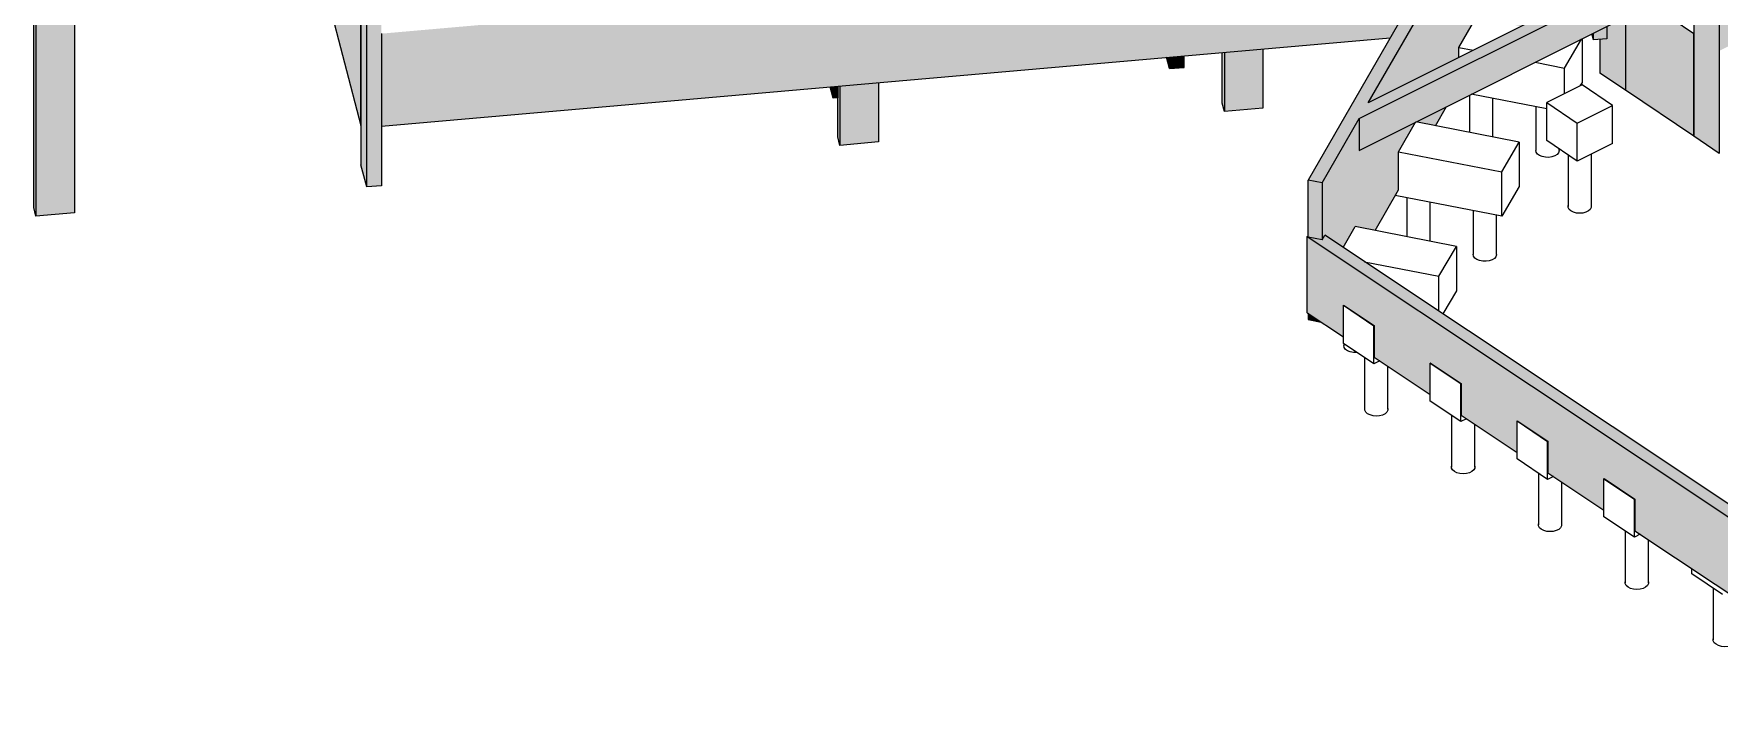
# Model space of a CAD drawing. Extents: x -2131 to 52870, y -3196 to 88043.
# Drawn here: x 12838 to 15005, y 63659 to 64541 of the extents above; entities that cross this region are included whole.
import ezdxf

# ---------------------------------------------------------------- set-up
doc = ezdxf.new("R2010")
doc.units = 0
for name, color, linetype, lineweight in [('S-BEAM', 7, 'Continuous', 25), ('S-COLS', 7, 'Continuous', 25), ('S-FNDN', 7, 'Continuous', 25)]:
    doc.layers.add(name, color=color, linetype=linetype, lineweight=lineweight)

msp = doc.modelspace()

# ---------------------------------------------------------------- hatches: boundary and pattern name
at = {"layer": 'S-BEAM', "true_color": 0xbfbfbf}
h = msp.add_hatch(color=9, dxfattribs=at)
h.paths.add_polyline_path([(13258.8, 64422.693), (13258.689, 64587.296), (13216.698, 64583.604), (13232.784, 64522.125)], flags=0)
h.paths.add_polyline_path([(13208.798, 64613.799), (13258.8, 64618.605), (13258.368, 64638.024), (13149.001, 65056.014), (13149.001, 64940.114), (13181.719, 64815.07), (13181.719, 64774.328), (13167.131, 64773.046), (13207.54, 64618.605)], flags=0)
h.paths.add_polyline_path([(13141.503, 64968.772), (13141.071, 65086.323), (13127.132, 65139.594), (13127.132, 65119.845), (13124.283, 65119.594), (13124.283, 65034.585), (13131.361, 65007.531)], flags=0)
for points in [[(14494.611, 64349.018), (14719.882, 64739.34), (14701.864, 64742.834), (14476.593, 64352.513)], [(14542.175, 64431.43), (14993.236, 64657.215), (14980.818, 64665.552), (14553.986, 64451.895)], [(14542.175, 64390.689), (14993.236, 64616.474), (14993.236, 64657.215), (14542.175, 64431.43), (14542.175, 64425.33)], [(14972.677, 64408.74), (14972.677, 64540.644), (14916.753, 64578.189), (14884.601, 64562.095), (14884.601, 64467.87), (14947.966, 64425.33)], [(14843.544, 64532.721), (14843.544, 64541.543), (14841.503, 64540.522)], [(14298.446, 64495.709), (14298.446, 64510.646), (14294.625, 64510.311)], [(14298.446, 64495.709), (14317.231, 64497.361), (14317.231, 64512.294), (14298.446, 64510.646)], [(13865.891, 64457.759), (13865.891, 64472.705), (13862.057, 64472.369)], [(13865.891, 64457.759), (13871.812, 64458.418), (13871.777, 64473.221), (13865.891, 64472.705)], [(14494.611, 64275.684), (14494.611, 64349.018), (14476.593, 64352.513), (14476.593, 64279.178)], [(15261.089, 63756.992), (15275.415, 63764.227), (14497.994, 64281.545), (14494.611, 64275.684), (14476.593, 64279.178), (14476.593, 64280.326), (14475.476, 64279.762), (15245.319, 63767.485)], [(15261.061, 63659.231), (15261.089, 63756.992), (14475.476, 64279.762), (14475.476, 64181.982), (14522.062, 64150.983), (14522.469, 64191.453), (14561.706, 64165.127), (14561.706, 64124.602), (14633.721, 64076.812), (14634.129, 64117.152), (14673.366, 64090.826), (14673.366, 64050.3), (14745.381, 64002.51), (14745.788, 64042.85), (14785.026, 64016.524), (14785.026, 63975.998), (14857.041, 63928.208), (14857.448, 63968.548), (14896.686, 63942.222), (14896.686, 63901.697), (15080.361, 63779.474), (15080.768, 63819.945), (15120.006, 63793.619), (15120.006, 63753.093), (15192.021, 63705.172), (15192.428, 63745.643), (15231.666, 63719.317), (15231.666, 63678.791), (15245.319, 63669.706)], [(14493.536, 64169.964), (14476.593, 64181.239), (14476.593, 64173.251), (14493.292, 64170.012)]]:
    msp.add_hatch(color=9, dxfattribs=at).paths.add_polyline_path(points, flags=0)
h = msp.add_hatch(color=9, dxfattribs=at)
h.paths.add_polyline_path([(14521.779, 64265.718), (14537.307, 64292.623), (14562.667, 64287.675), (14592.845, 64339.963), (14592.845, 64388.852), (14614.921, 64427.103), (14542.175, 64390.689), (14542.175, 64431.43), (14494.611, 64349.018), (14494.611, 64275.684), (14497.994, 64281.545), (14519.453, 64267.266)], flags=0)
h.paths.add_polyline_path([(14640.415, 64422.386), (14654.601, 64446.965), (14615.291, 64427.289), (14632.44, 64423.943)], flags=0)
h.paths.add_polyline_path([(14553.986, 64451.895), (14670.335, 64510.135), (14670.335, 64523.118), (14692.935, 64561.524), (14716.267, 64556.971), (14716.267, 64666.26), (14719.882, 64672.524), (14719.882, 64739.34), (14603.328, 64537.388)], flags=0)
h = msp.add_hatch(color=9, dxfattribs=at)
h.paths.add_polyline_path([(13285.084, 64421.76), (14582.224, 64535.537), (14654.545, 64660.846), (13285.084, 64540.726), (13285.084, 64526.999)], flags=0)
h.paths.add_polyline_path([(14750.48, 64550.296), (14750.584, 64550.305), (14843.839, 64596.985), (14843.839, 64677.449), (14716.267, 64666.26), (14716.267, 64556.971), (14719.882, 64556.266)], flags=0)
h = msp.add_hatch(color=9, dxfattribs=at)
h.paths.add_polyline_path([(14843.544, 64532.721), (14860.841, 64534.242), (14860.841, 64550.201), (14843.544, 64541.543), (14843.544, 64534.242)], flags=0)
h.paths.add_polyline_path([(14843.839, 64596.985), (14860.841, 64605.947), (14843.839, 64604.452), (14843.839, 64599.774)], flags=0)
at = {"layer": 'S-COLS', "true_color": 0xc0c0c0}
for points in [[(15005.354, 64386.802), (15005.354, 64650.902), (14972.676, 64672.84), (14972.676, 64661.476), (14980.818, 64665.552), (14993.236, 64657.215), (14993.236, 64616.474), (14972.676, 64606.182), (14972.677, 64408.739), (15005.351, 64386.804)], [(15005.355, 64518.706), (15019.735, 64525.904), (15019.735, 64658.1), (15005.354, 64650.902), (15005.354, 64518.707)], [(13266.299, 64343.615), (13285.084, 64345.266), (13285.084, 64609.367), (13266.299, 64607.715), (13266.299, 64503.922)], [(12840.861, 64306.206), (12840.711, 64570.88), (12838.012, 64581.197), (12838.012, 64317.096)], [(12840.861, 64306.206), (12890.296, 64310.553), (12890.296, 64574.654), (12840.861, 64570.307), (12840.861, 64561.447)], [(14368.969, 64440.571), (14368.958, 64516.831), (14366.119, 64516.582), (14366.119, 64451.461)], [(14368.969, 64440.571), (14418.403, 64444.918), (14418.244, 64521.154), (14368.969, 64516.832)], [(13874.626, 64397.104), (13874.621, 64473.471), (13871.812, 64473.224), (13871.777, 64407.994)], [(13874.626, 64397.104), (13924.061, 64401.451), (13923.971, 64477.799), (13874.626, 64473.471), (13874.626, 64421.76)]]:
    msp.add_hatch(color=9, dxfattribs=at).paths.add_polyline_path(points, flags=0)
h = msp.add_hatch(color=9, dxfattribs=at)
h.paths.add_polyline_path([(13266.299, 64343.615), (13266.299, 64587.966), (13258.8, 64587.296), (13258.8, 64372.272), (13264.013, 64352.35)], flags=0)
h.paths.add_polyline_path([(13258.8, 64618.196), (13263.449, 64618.605), (13258.8, 64636.372), (13258.8, 64618.605)], flags=0)
h = msp.add_hatch(color=9, dxfattribs=at)
h.paths.add_polyline_path([(14884.6, 64467.869), (14884.6, 64562.095), (14860.841, 64550.201), (14860.841, 64534.242), (14851.922, 64533.458), (14851.922, 64489.808), (14868.174, 64478.897)], flags=0)
h.paths.add_polyline_path([(14860.841, 64605.495), (14869.57, 64609.865), (14851.922, 64621.712), (14851.922, 64611.934), (14860.841, 64605.947)], flags=0)

# ---------------------------------------------------------------- linework, layer by layer
at = {"layer": 'S-BEAM', "lineweight": 9}
for p, q in [((14701.864, 64742.834), (14476.593, 64352.513)), ((14553.986, 64451.895), (14719.882, 64739.34)), ((14542.175, 64431.43), (14993.236, 64657.215)), ((14980.818, 64665.552), (14553.986, 64451.895)), ((14542.175, 64390.689), (14993.236, 64616.474)), ((13258.8, 64422.693), (13258.8, 64587.306)), ((13216.698, 64583.604), (13258.8, 64422.693)), ((14972.677, 64540.644), (14916.753, 64578.189)), ((14670.335, 64523.118), (14692.545, 64561.6)), ((14860.841, 64550.201), (14860.841, 64534.242)), ((14884.601, 64562.095), (14884.601, 64467.87)), ((13285.084, 64540.726), (13285.084, 64421.76)), ((13285.084, 64421.76), (14582.224, 64535.537)), ((14670.335, 64510.135), (14670.335, 64523.118)), ((14843.544, 64532.721), (14841.503, 64540.522)), ((14843.544, 64532.721), (14843.544, 64541.543)), ((14860.841, 64534.242), (14843.544, 64532.721)), ((14972.677, 64408.74), (14972.677, 64540.644)), ((14298.446, 64495.709), (14294.625, 64510.311)), ((14298.446, 64510.646), (14298.446, 64495.709)), ((14317.231, 64497.361), (14317.231, 64512.294)), ((14298.446, 64495.709), (14317.231, 64497.361)), ((13865.891, 64457.759), (13862.057, 64472.369)), ((13865.891, 64457.759), (13865.891, 64472.705)), ((13871.812, 64458.281), (13865.891, 64457.759)), ((13871.812, 64473.224), (13871.812, 64458.281)), ((14640.415, 64422.386), (14654.601, 64446.965)), ((14494.611, 64349.018), (14542.175, 64431.43)), ((14542.175, 64431.43), (14542.175, 64390.689)), ((14592.845, 64388.852), (14614.921, 64427.103)), ((14592.845, 64339.963), (14592.845, 64388.852)), ((14494.611, 64349.018), (14476.593, 64352.513)), ((14476.593, 64279.178), (14476.593, 64352.513)), ((14494.611, 64349.018), (14494.611, 64275.684)), ((14562.667, 64287.675), (14592.845, 64339.963)), ((14521.779, 64265.718), (14537.307, 64292.623)), ((14475.476, 64279.762), (14476.593, 64280.326)), ((14475.476, 64181.982), (14475.476, 64279.762)), ((14475.476, 64279.762), (15261.089, 63756.992)), ((14494.611, 64275.684), (14476.593, 64279.178)), ((14494.611, 64275.684), (14497.994, 64281.545)), ((15275.415, 63764.227), (14497.994, 64281.545)), ((14475.476, 64181.982), (14522.062, 64150.983)), ((14476.593, 64181.239), (14476.593, 64173.251)), ((14522.294, 64191.569), (14561.706, 64165.343)), ((14476.593, 64173.251), (14493.536, 64169.964)), ((14561.706, 64165.343), (14561.706, 64124.602)), ((14561.706, 64124.602), (14633.721, 64076.681)), ((14633.954, 64117.268), (14673.366, 64091.042)), ((14673.366, 64091.042), (14673.366, 64050.3)), ((14673.366, 64050.3), (14745.381, 64002.379)), ((14745.614, 64042.966), (14785.026, 64016.74)), ((14785.026, 64016.74), (14785.026, 63975.998)), ((14785.026, 63975.998), (14857.041, 63928.077)), ((14857.274, 63968.664), (14896.686, 63942.438)), ((14896.686, 63942.438), (14896.686, 63901.697)), ((14896.686, 63901.697), (15080.361, 63779.474))]:
    msp.add_line(p, q, dxfattribs=at)
at = {"layer": 'S-BEAM', "lineweight": 18}
msp.add_line((14972.677, 64408.74), (14884.601, 64467.87), dxfattribs=at)
at = {"layer": 'S-COLS', "lineweight": 9}
for p, q in [((15005.354, 64650.902), (15005.354, 64386.801)), ((13258.8, 64587.306), (13258.8, 64372.272)), ((13266.299, 64343.615), (13266.299, 64607.715)), ((14972.676, 64606.182), (14972.676, 64408.739)), ((12838.012, 64317.096), (12838.012, 64581.197)), ((12840.861, 64570.307), (12840.861, 64306.206)), ((12890.296, 64574.654), (12890.296, 64310.553)), ((14884.6, 64562.095), (14884.6, 64467.869)), ((13285.084, 64540.726), (13285.084, 64345.266)), ((14851.922, 64533.458), (14851.922, 64489.808)), ((14366.119, 64451.461), (14366.119, 64516.582)), ((14368.969, 64516.832), (14368.969, 64440.571)), ((14418.403, 64521.168), (14418.403, 64444.918)), ((13871.777, 64407.994), (13871.777, 64458.278)), ((13874.626, 64473.471), (13874.626, 64397.104)), ((13924.061, 64477.807), (13924.061, 64401.451))]:
    msp.add_line(p, q, dxfattribs=at)
at = {"layer": 'S-COLS', "lineweight": 18}
for p, q in [((14884.6, 64467.869), (14851.922, 64489.808)), ((14368.969, 64440.571), (14366.119, 64451.461)), ((14418.403, 64444.918), (14368.969, 64440.571)), ((13874.626, 64397.104), (13871.777, 64407.994)), ((13924.061, 64401.451), (13874.626, 64397.104)), ((15005.354, 64386.801), (14972.676, 64408.739)), ((13266.299, 64343.615), (13258.8, 64372.272)), ((13285.084, 64345.266), (13266.299, 64343.615)), ((12840.861, 64306.206), (12838.012, 64317.096)), ((12890.296, 64310.553), (12840.861, 64306.206))]:
    msp.add_line(p, q, dxfattribs=at)
at = {"layer": 'S-FNDN', "lineweight": 9}
for p, q in [((14670.335, 64523.118), (14688.997, 64519.476)), ((14806.501, 64496.549), (14828.153, 64533.839)), ((14828.831, 64534.179), (14828.831, 64477.97)), ((14768.478, 64503.968), (14806.501, 64496.549)), ((14806.501, 64463.623), (14806.501, 64496.549)), ((14684.197, 64461.718), (14684.197, 64413.844)), ((14783.548, 64443.989), (14686.489, 64462.928)), ((14714.197, 64407.99), (14714.197, 64457.521)), ((14828.961, 64474.866), (14783.548, 64452.134)), ((14828.831, 64477.97), (14826.238, 64473.503)), ((14868.174, 64448.54), (14828.961, 64474.866)), ((14769.495, 64446.731), (14769.495, 64390.346)), ((14783.548, 64452.134), (14822.761, 64425.808)), ((14783.548, 64403.244), (14783.548, 64452.134)), ((14822.761, 64425.808), (14868.174, 64448.54)), ((14868.174, 64399.65), (14868.174, 64448.54)), ((14748.186, 64401.358), (14615.291, 64427.289)), ((14822.761, 64376.918), (14822.761, 64425.808)), ((14725.856, 64362.899), (14748.186, 64401.358)), ((14748.186, 64401.358), (14748.186, 64344.32)), ((14822.761, 64376.918), (14783.548, 64403.244)), ((14799.495, 64390.346), (14799.495, 64392.538)), ((14868.174, 64399.65), (14822.761, 64376.918)), ((14592.845, 64388.852), (14725.856, 64362.899)), ((14810.861, 64384.907), (14810.861, 64318.432)), ((14840.861, 64318.432), (14840.861, 64385.978)), ((14725.856, 64305.861), (14725.856, 64362.899)), ((14725.856, 64305.861), (14588.618, 64332.639)), ((14603.552, 64329.725), (14603.552, 64279.78)), ((14748.186, 64344.32), (14725.856, 64305.861)), ((14633.552, 64273.843), (14633.552, 64323.871)), ((14688.85, 64313.082), (14688.85, 64256.696)), ((14718.85, 64256.696), (14718.85, 64307.228)), ((14667.263, 64267.266), (14537.307, 64292.623)), ((14644.933, 64228.807), (14667.263, 64267.266)), ((14667.263, 64267.266), (14667.263, 64210.228)), ((14549.168, 64247.492), (14644.933, 64228.807)), ((14644.933, 64183.768), (14644.933, 64228.807)), ((14667.263, 64210.228), (14649.958, 64180.424)), ((14522.294, 64191.569), (14522.062, 64191.453)), ((14522.062, 64191.453), (14561.275, 64165.127)), ((14522.062, 64142.563), (14522.062, 64191.453)), ((14561.275, 64165.127), (14561.706, 64165.343)), ((14561.275, 64116.238), (14561.275, 64165.127)), ((14561.275, 64116.238), (14522.062, 64142.563)), ((14522.629, 64142.183), (14522.629, 64139.248)), ((14549.375, 64124.227), (14549.375, 64057.752)), ((14568.695, 64119.952), (14561.275, 64116.238)), ((14579.375, 64057.752), (14579.375, 64112.845)), ((14633.954, 64117.268), (14633.721, 64117.152)), ((14633.721, 64117.152), (14672.935, 64090.826)), ((14633.721, 64068.262), (14633.721, 64117.152)), ((14672.935, 64090.826), (14673.366, 64091.042)), ((14672.935, 64041.936), (14672.935, 64090.826)), ((14672.935, 64041.936), (14633.721, 64068.262)), ((14661.034, 64049.925), (14661.034, 63983.45)), ((14680.354, 64045.65), (14672.935, 64041.936)), ((14691.034, 63983.45), (14691.034, 64038.543)), ((14745.614, 64042.966), (14745.381, 64042.85)), ((14745.381, 64042.85), (14784.595, 64016.524)), ((14745.381, 63993.96), (14745.381, 64042.85)), ((14784.595, 64016.524), (14785.026, 64016.74)), ((14784.595, 63967.634), (14784.595, 64016.524)), ((14784.595, 63967.634), (14745.381, 63993.96)), ((14772.694, 63975.623), (14772.694, 63909.148)), ((14792.014, 63971.348), (14784.595, 63967.634)), ((14802.694, 63909.148), (14802.694, 63964.241)), ((14857.274, 63968.664), (14857.041, 63968.548)), ((14857.041, 63968.548), (14896.255, 63942.222)), ((14857.041, 63919.658), (14857.041, 63968.548)), ((14896.255, 63942.222), (14896.686, 63942.438)), ((14896.255, 63893.332), (14896.255, 63942.222)), ((14896.255, 63893.332), (14857.041, 63919.658)), ((14884.354, 63901.322), (14884.354, 63834.847)), ((14903.674, 63897.046), (14896.255, 63893.332)), ((14914.354, 63834.847), (14914.354, 63889.94)), ((14970.176, 63846.098), (14970.176, 63852.794)), ((15009.389, 63819.772), (14970.176, 63846.098)), ((14997.489, 63827.761), (14997.489, 63761.286))]:
    msp.add_line(p, q, dxfattribs=at)
at = {"layer": 'S-FNDN', "lineweight": 18}
for points in [[(14798.711, 64387.572, 0), (14796.787, 64385.363, 0), (14793.867, 64383.557, 0), (14790.188, 64382.301, 0), (14786.048, 64381.697, 0), (14781.782, 64381.794, 0), (14777.735, 64382.584, 0), (14774.237, 64384.002, 0), (14771.569, 64385.934, 0), (14769.948, 64388.224, 0), (14769.506, 64390.686, 0)], [(14799.494, 64390.343, 0), (14799.483, 64390.006, 0), (14798.711, 64387.572, 0)], [(14814.508, 64312.749, 0), (14812.206, 64314.834, 0), (14811.01, 64317.21, 0), (14811.01, 64319.654, 0)], [(14840.712, 64319.655, 0), (14840.705, 64317.18, 0), (14839.495, 64314.806, 0), (14837.18, 64312.727, 0), (14833.949, 64311.109, 0), (14830.062, 64310.085, 0), (14825.835, 64309.737, 0), (14821.61, 64310.093, 0), (14817.73, 64311.125, 0), (14814.508, 64312.749, 0)], [(14718.066, 64253.922, 0), (14716.142, 64251.713, 0), (14713.222, 64249.907, 0), (14709.543, 64248.652, 0), (14705.403, 64248.048, 0), (14701.137, 64248.144, 0), (14697.09, 64248.934, 0), (14693.592, 64250.352, 0), (14690.924, 64252.285, 0), (14689.303, 64254.574, 0), (14688.861, 64257.036, 0)], [(14718.849, 64256.693, 0), (14718.838, 64256.357, 0), (14718.066, 64253.922, 0)], [(14539.768, 64130.641, 0), (14539.182, 64130.599, 0), (14534.915, 64130.696, 0), (14530.869, 64131.485, 0), (14527.37, 64132.904, 0), (14524.703, 64134.836, 0), (14523.082, 64137.126, 0), (14522.64, 64139.587, 0)], [(14553.021, 64052.069, 0), (14550.719, 64054.153, 0), (14549.524, 64056.529, 0), (14549.523, 64058.973, 0)], [(14579.226, 64058.974, 0), (14579.218, 64056.499, 0), (14578.008, 64054.126, 0), (14575.694, 64052.046, 0), (14572.462, 64050.429, 0), (14568.576, 64049.404, 0), (14564.349, 64049.056, 0), (14560.124, 64049.413, 0), (14556.243, 64050.445, 0), (14553.021, 64052.069, 0)], [(14664.681, 63977.767, 0), (14662.379, 63979.852, 0), (14661.183, 63982.227, 0), (14661.183, 63984.671, 0)], [(14690.885, 63984.673, 0), (14690.878, 63982.198, 0), (14689.668, 63979.824, 0), (14687.354, 63977.744, 0), (14684.122, 63976.127, 0), (14680.236, 63975.103, 0), (14676.009, 63974.755, 0), (14671.784, 63975.111, 0), (14667.903, 63976.143, 0), (14664.681, 63977.767, 0)], [(14776.341, 63903.465, 0), (14774.039, 63905.55, 0), (14772.843, 63907.926, 0), (14772.843, 63910.37, 0)], [(14802.545, 63910.371, 0), (14802.538, 63907.896, 0), (14801.328, 63905.522, 0), (14799.014, 63903.443, 0), (14795.782, 63901.825, 0), (14791.896, 63900.801, 0), (14787.668, 63900.453, 0), (14783.444, 63900.809, 0), (14779.563, 63901.841, 0), (14776.341, 63903.465, 0)], [(14888.001, 63829.164, 0), (14885.699, 63831.248, 0), (14884.503, 63833.624, 0), (14884.503, 63836.068, 0)], [(14914.205, 63836.069, 0), (14914.198, 63833.594, 0), (14912.988, 63831.221, 0), (14910.674, 63829.141, 0), (14907.442, 63827.523, 0), (14903.555, 63826.499, 0), (14899.328, 63826.151, 0), (14895.104, 63826.508, 0), (14891.223, 63827.54, 0), (14888.001, 63829.164, 0)], [(15001.136, 63755.603, 0), (14998.834, 63757.688, 0), (14997.638, 63760.063, 0), (14997.637, 63762.507, 0)], [(15027.34, 63762.509, 0), (15027.332, 63760.034, 0), (15026.122, 63757.66, 0), (15023.808, 63755.58, 0), (15020.577, 63753.963, 0), (15016.69, 63752.939, 0), (15012.463, 63752.591, 0), (15008.238, 63752.947, 0), (15004.357, 63753.979, 0), (15001.136, 63755.603, 0)]]:
    msp.add_polyline3d(points, dxfattribs=at)

doc.saveas('drawing.dxf')
